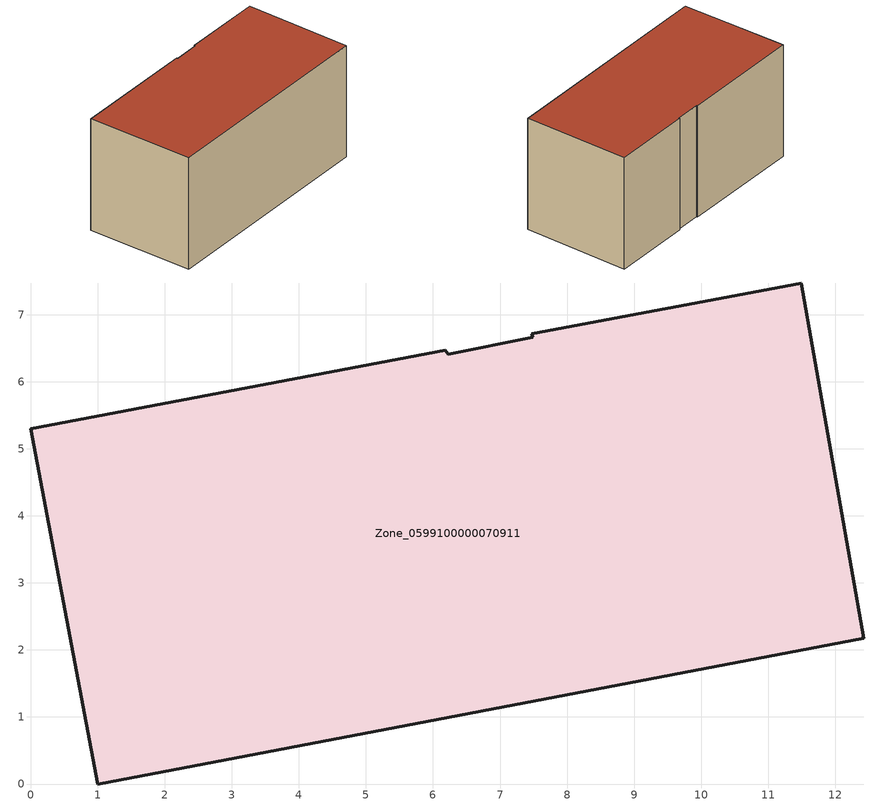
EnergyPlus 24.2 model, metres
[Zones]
Zone_0599100000070911
 floor ground (C_G): 0,5.3 6.18,6.47 6.23,6.41 7.49,6.66 7.48,6.71 11.49,7.47 12.43,2.17 1,0 z0
 wall outside (C_F): 11.49,7.47 7.48,6.71 7.49,6.66 6.23,6.41 6.18,6.47 0,5.3 1,0 12.43,2.17 11.49,7.47 z0:5.8
 roof outside (C_R): 7.49,6.66 6.23,6.41 6.18,6.47 0,5.3 1,0 12.43,2.17 11.49,7.47 7.48,6.71 z5.8
[BUILDING]
Pand.0599100000070911: North Axis=0; Terrain=City; Loads Convergence Tolerance Value=0.04; Temperature Convergence Tolerance Value=0.4; Solar Distribution=FullExterior; Maximum Number of Warmup Days=25; Minimum Number of Warmup Days=1
[Site:Location]
Rotterdam.The.Hague.AP_ZH_NLD Design_Conditions: Latitude=51.96; Longitude=4.45; Time Zone=1; Elevation=-4.5
[SITE:GROUNDTEMPERATURE:BUILDINGSURFACE]
18, 18, 18, 18, 18, 18, 18, 18, 18, 18, 18, 18
[MATERIAL] Thermal Absorptance=0.9; Solar Absorptance=0.7; Visible Absorptance=0.7
Name | Roughness | Thickness | Conductivity | Density | Specific Heat
G.D.1965 | MediumSmooth | 0.15 | 1 | 540 | 1210
F.D.1965 | Rough | 0.3 | 0.857143 | 1920 | 840
R.D.1965 | MediumRough | 0.2 | 0.08 | 1500 | 1000
[CONSTRUCTION]
C_G: G.D.1965
C_F: F.D.1965
C_R: R.D.1965
[ZONE]
Zone_0599100000070911: Type=1; Multiplier=1; Ceiling Height=Autocalculate; Volume=Autocalculate; Floor Area=autocalculate; Part of Total Floor Area=Yes
[ZONEINFILTRATION:DESIGNFLOWRATE]
Infil_Zone_0599100000070911: Zone or ZoneList or Space or SpaceList=Zone_0599100000070911; Schedule=AlwaysOn; Design Flow Rate Calculation Method=Flow/Area; Flow Rate per Floor Area=0.0042; Constant Term Coefficient=1; Temperature Term Coefficient=0; Velocity Term Coefficient=0; Velocity Squared Term Coefficient=0
[HVACTEMPLATE:ZONE:IDEALLOADSAIRSYSTEM]
Zone_0599100000070911: Maximum Heating Supply Air Temperature=50; Minimum Cooling Supply Air Temperature=13; Maximum Heating Supply Air Humidity Ratio=0.0156; Minimum Cooling Supply Air Humidity Ratio=0.0077; Heating Limit=NoLimit; Cooling Limit=NoLimit; Dehumidification Control Type=ConstantSensibleHeatRatio; Cooling Sensible Heat Ratio=0.7; Dehumidification Setpoint=60; Humidification Control Type=None; Humidification Setpoint=30; Outdoor Air Method=None; Outdoor Air Flow Rate per Person=0.00944; Outdoor Air Flow Rate per Zone Floor Area=0; Outdoor Air Flow Rate per Zone=0; Demand Controlled Ventilation Type=None; Outdoor Air Economizer Type=NoEconomizer; Heat Recovery Type=None; Sensible Heat Recovery Effectiveness=0.7; Latent Heat Recovery Effectiveness=0.65
[ZONECONTROL:THERMOSTAT]
ThermostatControl_Zone_0599100000070911: Zone or ZoneList=Zone_0599100000070911; Control Type Schedule=DualSetpointControlType; Control 1=Thermostat_Zone_0599100000070911; Temperature Difference Between Cutout And Setpoint=0
[THERMOSTATSETPOINT:DUALSETPOINT]
Thermostat_Zone_0599100000070911: Heating Setpoint Temperature Schedule=HeatingSetpoint_Zone_0599100000070911; Cooling Setpoint Temperature Schedule=CoolingSetpoint_Zone_0599100000070911
[SCHEDULE:COMPACT]
HeatingSetpoint_Zone_0599100000070911: Through: 12/31, For: AllDays, Until: 24:00, 21
CoolingSetpoint_Zone_0599100000070911: Through: 12/31, For: AllDays, Until: 24:00, 24
DualSetpointControlType: Through: 12/31, For: AllDays, Until: 24:00, 4
AlwaysOn: Through: 12/31, For: AllDays, Until: 24:00, 1
